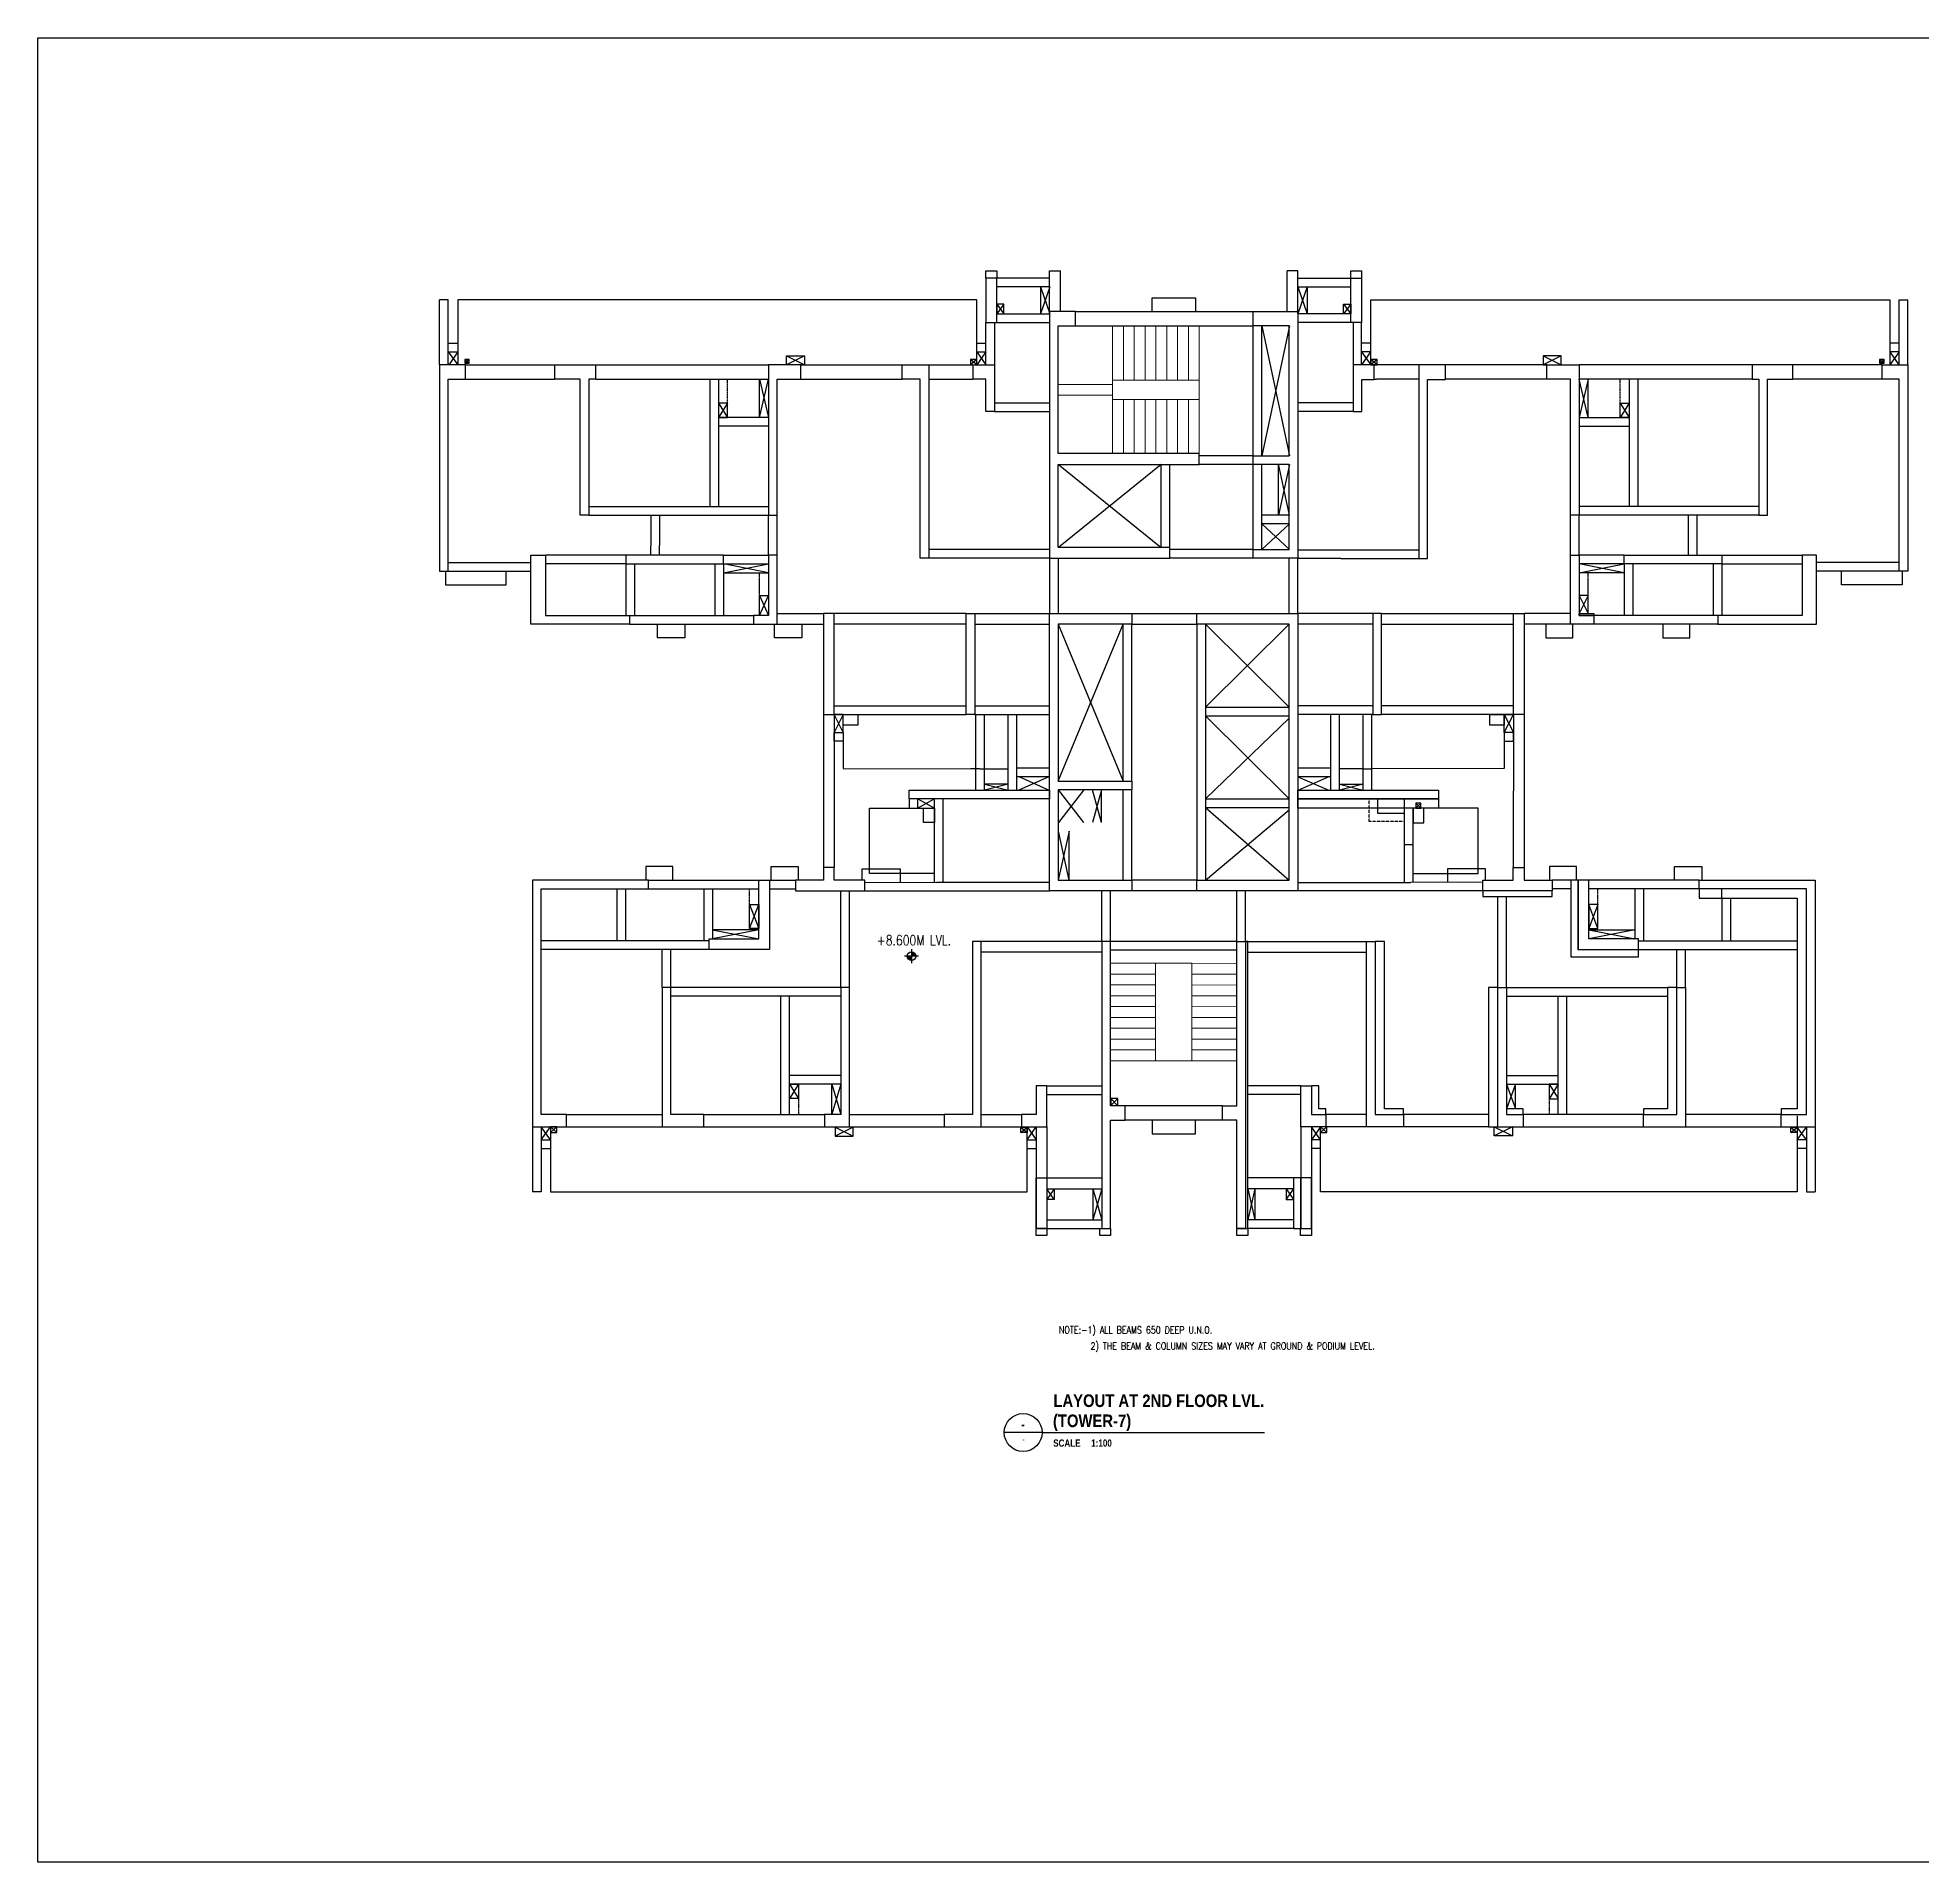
# Model space of a CAD drawing. Header units: millimetres. Extents: x 206 to 857355, y 5291 to 60826.
# Drawn here: x 206 to 52414, y 5291 to 55845 of the extents above; entities that cross this region are included whole.
import ezdxf
from ezdxf.enums import TextEntityAlignment as Align

# ---------------------------------------------------------------- set-up
doc = ezdxf.new("R2010")
doc.units = ezdxf.units.MM
doc.linetypes.add('HIDDEN', pattern=[0.375, 0.25, -0.125])
for name, color, linetype in [('A-REFR-TITL-100', 2, 'Continuous'), ('BEAM', 3, 'Continuous'), ('COL', 6, 'Continuous'), ('COLUMN STOPS', 2, 'Continuous'), ('COVER', 2, 'Continuous'), ('CUT', 9, 'Continuous'), ('HAT', 30, 'Continuous'), ('SYMBOL', 1, 'Continuous'), ('TEXT', 3, 'Continuous')]:
    doc.layers.add(name, color=color, linetype=linetype)
doc.layers.add('Boundary', color=40, linetype='Continuous', lineweight=30)
doc.layers.add('S-STRS', color=31, linetype='Continuous', lineweight=18)
doc.styles.add('Arial', font='arial.ttf', dxfattribs={"height": 125})
doc.styles.add('ARIAL-TITLE', font='arialbd.ttf')
doc.styles.add('romand', font='romand.shx', dxfattribs={"width": 0.8})
doc.styles.add('ROMANS', font='romans.shx', dxfattribs={"width": 0.8})

# ---------------------------------------------------------------- blocks, each defined once
blk = doc.blocks.new('A-DETAIL-TITLE-100')
at = {"layer": 'A-REFR-TITL-100', "linetype": 'Continuous'}
blk.add_line((0, 0), (-1050, 0), dxfattribs=at)
blk.add_circle((-525, 0), 525, dxfattribs=at)
at = {"layer": 'A-REFR-TITL-100', "color": 4, "style": 'ARIAL-TITLE'}
for tag, p, height in [('TITLE1', (450, 937), 500), ('TITLE2', (450, 237), 500), ('SCALE1', (450, -480), 300), ('SCALE2', (2479, -480), 300)]:
    blk.add_attdef(tag, p, '', height=height, dxfattribs=at)
at = {"layer": 'A-REFR-TITL-100', "color": 4, "linetype": 'Continuous', "style": 'ARIAL-TITLE'}
blk.add_attdef('DRWG-NO', text='', height=400, dxfattribs=at).set_placement((-751, 326), align=Align.MIDDLE)
at = {"layer": 'A-REFR-TITL-100', "color": 4, "linetype": 'Continuous', "style": 'Arial', "width": 0.8}
blk.add_attdef('DRAWING-REF', text='', height=200, dxfattribs=at).set_placement((-735, -270), align=Align.MIDDLE)
blk = doc.blocks.new('A$C2BC57D65')
at = {"layer": 'SYMBOL'}
h = blk.add_hatch(color=7, dxfattribs=at)
h.paths.add_polyline_path([(196, 348), (314, 348, 0.414214), (196, 466)])
h.paths.add_polyline_path([(196, 348), (79, 348, 0.414214), (196, 230)])
at = {"layer": 'SYMBOL', "color": 7}
for p, q in [((196, 544), (196, 152)), ((393, 348), (0, 348))]:
    blk.add_line(p, q, dxfattribs=at)
blk.add_circle((196, 348), 118, dxfattribs=at)
at = {"layer": 'SYMBOL', "style": 'romand', "width": 0.8}
for p in [(1052, 530), (1052, 137)]:
    blk.add_attdef('LEVEL', text='', height=275, dxfattribs=at).set_placement(p, align=Align.MIDDLE)

msp = doc.modelspace()

# ---------------------------------------------------------------- linework, layer by layer
at = {"layer": 'A-REFR-TITL-100', "linetype": 'Continuous'}
msp.add_line((28030, 17198), (34192, 17197), dxfattribs=at)
at = {"layer": 'BEAM'}
for p, q in [((28239, 49182), (26775, 49183)), ((28239, 48262), (28239, 49382)), ((28239, 49382), (28538, 49382)), ((28538, 48262), (28538, 49382)), ((34820, 48261), (34820, 49382)), ((35119, 49382), (34820, 49382)), ((35119, 48261), (35119, 49382)), ((35119, 49182), (36583, 49182)), ((11341, 46781), (11341, 48581)), ((11581, 48581), (11341, 48581)), ((11581, 46781), (11581, 48581)), ((28239, 48942), (26775, 48943)), ((35119, 48942), (36583, 48942)), ((51777, 48580), (52017, 48580)), ((51777, 46780), (51777, 48580)), ((52017, 46780), (52017, 48580)), ((26775, 48193), (28240, 48192)), ((28959, 48260), (33879, 48260)), ((36583, 48192), (35118, 48192)), ((26475, 46780), (26475, 47952)), ((34119, 44260), (34119, 47860)), ((36883, 46779), (36883, 47952)), ((12056, 46781), (14531, 46781)), ((15656, 46781), (20450, 46781)), ((21350, 46780), (24150, 46780)), ((24890, 46780), (26124, 46780)), ((38468, 46780), (37233, 46780)), ((42008, 46780), (39208, 46780)), ((47702, 46780), (42908, 46780)), ((51302, 46780), (48827, 46780)), ((18885, 46381), (20450, 46380)), ((19065, 46380), (19065, 45079)), ((44473, 46380), (42908, 46380)), ((44293, 46380), (44293, 45079)), ((20450, 45319), (19065, 45319)), ((42907, 45319), (44293, 45319)), ((31329, 41722), (31329, 44020)), ((34119, 41660), (34119, 44020)), ((34879, 42620), (34119, 42620)), ((34879, 42380), (34119, 42380)), ((19202, 41270), (19201, 39835)), ((19202, 41270), (20450, 41270)), ((44156, 41269), (42907, 41269)), ((44156, 41269), (44156, 39834)), ((18961, 39835), (20040, 39835)), ((44396, 39834), (43317, 39834)), ((16601, 39595), (20040, 39595)), ((20690, 39595), (21973, 39595)), ((26164, 39595), (28240, 39595)), ((30279, 35245), (30279, 39595)), ((32559, 39594), (32559, 32504)), ((37194, 39594), (35118, 39595)), ((42667, 39594), (41385, 39594)), ((46756, 39594), (43317, 39594)), ((21973, 37095), (21973, 32858)), ((22273, 37096), (25924, 37095)), ((22273, 37095), (22273, 32858)), ((26164, 37095), (28240, 37095)), ((26192, 34996), (26191, 37095)), ((26432, 34996), (26431, 37095)), ((27091, 34996), (27091, 37095)), ((32559, 37295), (34879, 37294)), ((37194, 37095), (35118, 37095)), ((36267, 34995), (36267, 37095)), ((36926, 34995), (36926, 37095)), ((37166, 34995), (37166, 37095)), ((41085, 37095), (37434, 37095)), ((41085, 37095), (41084, 32858)), ((41385, 37095), (41384, 32858)), ((32559, 37055), (34879, 37054)), ((26295, 35591), (26055, 35591)), ((27331, 34996), (27331, 35611)), ((36027, 34995), (36027, 35610)), ((36926, 35590), (37166, 35591)), ((27331, 35371), (28240, 35371)), ((30279, 32504), (30279, 35004)), ((36027, 35370), (35118, 35370)), ((25049, 32442), (25049, 34750)), ((32559, 34756), (34879, 34756)), ((32559, 34516), (34879, 34516)), ((38309, 32442), (38309, 34495)), ((38069, 33495), (38309, 33495)), ((17129, 32505), (20180, 32505)), ((20480, 32505), (21195, 32505)), ((23122, 32445), (25108, 32442)), ((40235, 32444), (38249, 32442)), ((42678, 32504), (42162, 32504)), ((46229, 32504), (43178, 32504)), ((18664, 32265), (20180, 32265)), ((18904, 32265), (18904, 30880)), ((44694, 32264), (43178, 32264)), ((44454, 32264), (44454, 30879)), ((21033, 26015), (21033, 27090)), ((22459, 26850), (21033, 26850)), ((40898, 26849), (42324, 26849)), ((42324, 26014), (42324, 27089)), ((13913, 25665), (13913, 23865)), ((14153, 25665), (14153, 23865)), ((14854, 25665), (17503, 25665)), ((18663, 25665), (21999, 25665)), ((20848, 26015), (21999, 26015)), ((22699, 25665), (25314, 25665)), ((26339, 25665), (27464, 25665)), ((33030, 25855), (30330, 25855)), ((37019, 25665), (35894, 25665)), ((40398, 25665), (38044, 25665)), ((42509, 26014), (41358, 26014)), ((44694, 25664), (41358, 25664)), ((48503, 25664), (45854, 25664)), ((49204, 25664), (49204, 23864)), ((49444, 25664), (49444, 23864)), ((14153, 23865), (13913, 23865)), ((28163, 23953), (29688, 23953)), ((34994, 23953), (33729, 23953)), ((49204, 23864), (49444, 23864)), ((28163, 23093), (29688, 23093)), ((34994, 23093), (33729, 23093)), ((28128, 22853), (29688, 22853)), ((35029, 22853), (33729, 22853))]:
    msp.add_line(p, q, dxfattribs=at)
at = {"layer": 'BEAM', "linetype": 'HIDDEN', "ltscale": 10}
for p, q in [((26715, 47952), (26715, 46780)), ((26775, 47953), (28240, 47952)), ((28959, 47860), (33879, 47860)), ((33879, 44260), (33879, 47860)), ((36583, 47952), (35118, 47952)), ((36643, 47952), (36643, 46779)), ((12056, 46381), (14531, 46381)), ((15656, 46381), (18885, 46381)), ((18825, 46380), (18825, 42860)), ((21350, 46380), (24150, 46380)), ((24890, 46380), (26124, 46380)), ((38468, 46380), (37233, 46379)), ((42008, 46380), (39208, 46380)), ((47702, 46380), (44473, 46380)), ((44533, 46380), (44533, 42859)), ((51302, 46380), (48827, 46380)), ((26714, 45730), (28240, 45730)), ((26714, 45490), (28240, 45490)), ((36644, 45730), (35118, 45730)), ((36644, 45490), (35118, 45490)), ((19065, 45079), (19065, 42860)), ((20450, 45079), (19065, 45079)), ((42907, 45079), (44293, 45079)), ((44293, 45079), (44293, 42859)), ((31569, 41722), (31569, 44020)), ((33879, 44261), (32379, 44261)), ((33879, 44021), (32379, 44021)), ((33879, 41660), (33879, 44020)), ((15471, 42860), (20450, 42860)), ((47887, 42859), (42907, 42859)), ((15471, 42620), (20450, 42620)), ((17190, 42620), (17186, 41510)), ((17430, 42620), (17426, 41510)), ((20450, 41510), (20450, 42620)), ((20690, 41510), (20690, 42620)), ((42667, 41509), (42667, 42619)), ((47887, 42619), (42907, 42619)), ((42907, 41509), (42907, 42619)), ((45927, 42619), (45931, 41509)), ((46167, 42619), (46171, 41509)), ((11581, 41301), (13871, 41300)), ((16501, 41510), (14271, 41510)), ((16501, 41270), (14271, 41270)), ((16501, 41270), (16501, 39835)), ((16741, 41270), (16741, 39835)), ((18962, 41270), (18961, 39835)), ((19202, 41510), (20450, 41510)), ((28239, 41660), (24890, 41660)), ((28240, 41421), (24890, 41420)), ((28241, 39895), (28241, 41420)), ((28481, 39895), (28481, 41420)), ((33879, 41660), (31569, 41660)), ((33879, 41420), (31569, 41420)), ((34879, 39895), (34879, 41420)), ((35118, 41420), (38468, 41419)), ((35119, 41659), (38468, 41659)), ((35119, 39895), (35119, 41420)), ((44156, 41509), (42907, 41509)), ((44396, 41269), (44396, 39834)), ((46616, 41269), (46616, 39834)), ((46856, 41509), (49087, 41509)), ((46856, 41269), (49087, 41269)), ((46856, 41269), (46856, 39834)), ((51777, 41300), (49487, 41300)), ((16601, 39835), (18961, 39835)), ((20690, 39895), (21973, 39895)), ((25924, 39895), (22213, 39895)), ((26164, 39895), (28240, 39895)), ((30519, 39895), (32319, 39895)), ((37194, 39894), (35118, 39895)), ((37434, 39894), (41145, 39894)), ((42667, 39894), (41385, 39894)), ((46756, 39834), (44396, 39834)), ((25924, 39595), (22273, 39595)), ((30519, 35245), (30519, 39595)), ((30519, 39595), (32319, 39595)), ((32319, 39594), (32319, 32504)), ((37434, 39594), (41085, 39594)), ((22273, 37335), (25924, 37335)), ((26164, 37335), (28240, 37335)), ((27331, 35611), (27331, 37095)), ((37194, 37335), (35118, 37335)), ((36027, 35610), (36027, 37095)), ((41085, 37335), (37434, 37335)), ((27331, 35611), (28240, 35611)), ((36027, 35610), (35118, 35610)), ((30519, 32504), (30519, 35004)), ((25289, 32442), (25289, 34750)), ((38069, 32442), (38069, 34495)), ((28240, 32442), (25108, 32442)), ((32319, 32505), (30519, 32505)), ((35117, 32442), (38249, 32442)), ((16254, 32264), (16254, 30817)), ((16494, 32264), (16494, 30817)), ((17129, 32265), (18664, 32265)), ((18664, 32265), (18664, 30820)), ((20479, 32265), (21195, 32265)), ((22459, 29525), (22459, 32203)), ((22699, 29525), (22699, 32203)), ((23122, 32205), (28239, 32205)), ((29688, 30805), (29688, 32202)), ((29928, 30805), (29928, 32202)), ((32319, 32205), (30519, 32205)), ((33429, 30805), (33429, 32202)), ((33669, 30805), (33669, 32202)), ((40236, 32204), (35119, 32205)), ((40659, 29525), (40659, 32054)), ((40899, 29525), (40899, 32054)), ((42678, 32264), (42162, 32264)), ((42878, 32264), (42878, 32264)), ((44694, 32264), (44694, 30819)), ((46229, 32264), (44694, 32264)), ((46864, 32004), (46864, 30816)), ((47104, 32004), (47104, 30816)), ((18803, 30818), (14153, 30820)), ((29688, 30805), (26339, 30805)), ((33430, 30803), (29930, 30803)), ((33669, 30805), (37019, 30804)), ((44554, 30818), (48944, 30819)), ((49204, 30819), (49204, 30819)), ((18803, 30580), (14153, 30580)), ((17503, 29525), (17503, 30578)), ((17743, 29525), (17743, 30578)), ((29688, 30505), (26339, 30505)), ((33430, 30563), (29930, 30563)), ((33729, 30505), (37019, 30504)), ((44554, 30579), (48944, 30579)), ((45614, 29525), (45614, 30577)), ((45854, 29525), (45854, 30577)), ((49204, 30579), (49204, 30579)), ((22459, 29525), (17743, 29525)), ((22459, 29285), (17743, 29285)), ((20793, 26015), (20793, 29285)), ((21033, 27090), (21033, 29285)), ((40899, 29525), (45354, 29525)), ((40899, 29285), (45354, 29285)), ((42324, 27089), (42324, 29285)), ((42564, 26014), (42564, 29285)), ((22459, 27090), (21033, 27090)), ((28163, 26802), (29689, 26802)), ((35194, 26802), (33729, 26802)), ((40898, 27089), (42324, 27089)), ((28163, 26562), (29689, 26562)), ((33030, 26255), (30330, 26255)), ((35194, 26562), (33729, 26562)), ((14854, 26015), (17503, 26015)), ((18663, 26015), (20848, 26015)), ((22699, 26015), (25314, 26015)), ((26339, 26015), (27464, 26015)), ((37019, 26015), (35894, 26015)), ((40398, 26015), (38044, 26015)), ((44694, 26014), (42509, 26014)), ((48503, 26014), (45854, 26014)), ((28163, 24253), (29688, 24253)), ((34994, 24253), (33729, 24253))]:
    msp.add_line(p, q, dxfattribs=at)
at = {"layer": 'BEAM', "ltscale": 10}
for p, q in [((11581, 41061), (13871, 41060)), ((51777, 41060), (49487, 41060))]:
    msp.add_line(p, q, dxfattribs=at)
at = {"layer": 'BEAM'}
for points in [[(27864, 25665), (27863, 24253)], [(35494, 25665), (35494, 24253)]]:
    msp.add_lwpolyline(points, dxfattribs=at)
at = {"layer": 'BEAM', "linetype": 'HIDDEN', "ltscale": 10}
for points in [[(28163, 25665), (28163, 24253)], [(35194, 25665), (35194, 24253)]]:
    msp.add_lwpolyline(points, dxfattribs=at)
at = {"layer": 'BEAM'}
for points in [[(28163, 22656), (27863, 22656), (27863, 22853), (28163, 22853)], [(29928, 22656), (29628, 22656), (29628, 22853), (29928, 22853)], [(33728, 22656), (33428, 22656), (33428, 22853), (33728, 22853)], [(35493, 22656), (35193, 22656), (35193, 22853), (35493, 22853)]]:
    msp.add_lwpolyline(points, close=True, dxfattribs=at)
for points in [[(26475, 49183, -34), (26475, 49382, 42), (26775, 49382, 42), (26775, 49183, 152)], [(36583, 49182, -34), (36583, 49382, 42), (36883, 49382, 42), (36883, 49182, 152)]]:
    msp.add_polyline3d(points, dxfattribs=at)
at = {"layer": 'Boundary'}
msp.add_lwpolyline([(206, 55845), (148078, 55845), (148078, 5291), (206, 5291)], close=True, dxfattribs=at)
at = {"layer": 'COL'}
for p, q in [((27863, 24253), (27863, 22853)), ((35494, 24253), (35494, 22853))]:
    msp.add_line(p, q, dxfattribs=at)
for points in [[(26775, 49183), (26475, 49183), (26475, 47952), (26775, 47952)], [(36583, 49182), (36883, 49182), (36883, 47952), (36583, 47952)], [(28239, 41420), (31569, 41420), (31569, 41720), (28479, 41720), (28479, 44020), (32379, 44020), (32379, 44320), (28479, 44320), (28479, 47860), (28959, 47860), (28959, 48260), (28239, 48260)], [(35119, 41420), (33879, 41420), (33879, 41660), (34879, 41660), (34879, 44020), (33879, 44020), (33879, 44260), (34879, 44260), (34879, 47860), (33879, 47860), (33879, 48260), (35119, 48260)], [(11581, 41061), (11581, 46381), (12056, 46381), (12056, 46781), (11341, 46781), (11341, 41061)], [(15471, 46381), (15471, 42620), (15231, 42620), (15231, 46381), (14531, 46381), (14531, 46781), (15656, 46781), (15656, 46381)], [(20450, 42620), (20690, 42620), (20690, 46380), (21350, 46380), (21350, 46780), (20450, 46781)], [(24150, 46780), (24890, 46780), (24890, 41420), (24650, 41420), (24650, 46380), (24150, 46380)], [(39208, 46780), (38468, 46780), (38468, 41419), (38708, 41419), (38708, 46379), (39208, 46379)], [(42907, 42619), (42667, 42619), (42668, 46380), (42008, 46380), (42008, 46780), (42908, 46780)], [(47887, 46380), (47887, 42619), (48127, 42619), (48127, 46380), (48827, 46380), (48827, 46780), (47702, 46780), (47702, 46380)], [(51777, 41060), (51777, 46380), (51302, 46380), (51302, 46780), (52017, 46780), (52017, 41060)], [(13871, 41510), (14271, 41510), (14271, 41060), (14271, 39835), (16605, 39835), (16605, 39595), (13871, 39595)], [(19202, 41270), (19202, 41510), (16501, 41510), (16501, 41270)], [(20450, 39835), (20040, 39835), (20040, 39595), (20690, 39595), (20690, 41510), (20450, 41510)], [(42907, 39834), (43317, 39834), (43317, 39594), (42667, 39595), (42667, 41509), (42907, 41509)], [(42907, 39895), (43317, 39895), (43317, 39594), (42667, 39595), (42667, 41509), (42907, 41509)], [(44156, 41269), (44156, 41509), (46856, 41509), (46856, 41269)], [(49487, 41509), (49087, 41509), (49087, 41059), (49087, 39834), (46752, 39834), (46752, 39594), (49487, 39594)], [(21973, 39895), (21973, 37095), (22273, 37095), (22273, 39895)], [(26164, 39895), (26164, 37095), (25924, 37095), (25924, 39895)], [(28238, 32205), (28239, 39895), (30519, 39895), (30519, 39595), (28479, 39595), (28479, 35245), (30519, 35245), (30519, 35005), (28479, 35005), (28478, 32505), (30519, 32505), (30519, 32205)], [(32319, 32505), (34879, 32505), (34879, 39595), (32319, 39595), (32319, 39895), (35119, 39895), (35119, 32205), (32319, 32205)], [(37194, 39894), (37194, 37095), (37434, 37095), (37434, 39894)], [(41385, 39894), (41385, 37095), (41085, 37095), (41085, 39894)], [(28239, 34995), (28239, 34755), (24351, 34755), (24351, 34995)], [(35119, 34995), (39009, 34995), (39009, 34755), (35119, 34755)], [(35119, 34995), (39009, 34995), (39009, 34755), (35119, 34755)], [(20180, 30880), (20180, 32505), (20480, 32505), (20480, 30578), (18803, 30580), (18803, 30880)], [(22273, 32505), (22273, 32855), (21973, 32855), (21973, 32505), (21195, 32505), (21195, 32205), (23122, 32205), (23122, 32505)], [(41084, 32504), (41084, 32854), (41384, 32854), (41384, 32504), (42162, 32504), (42162, 32204), (40236, 32204), (40236, 32504)], [(43178, 30879), (43178, 32504), (42878, 32504), (42878, 30577), (44554, 30579), (44554, 30879)], [(26339, 30805), (26099, 30805), (26099, 26015), (25314, 26015), (25314, 25665), (26339, 25665)], [(29928, 26255), (29929, 30805), (29689, 30805), (29688, 22853), (29928, 22853), (29928, 25855), (30328, 25855), (30328, 26255)], [(33429, 26255), (33429, 30805), (33669, 30805), (33668, 22853), (33428, 22853), (33429, 25855), (33029, 25855), (33029, 26255)], [(37019, 30804), (37259, 30804), (37259, 26015), (38044, 26015), (38044, 25665), (37019, 25665)], [(17743, 26015), (17743, 29525), (17503, 29525), (17503, 25665), (18663, 25665), (18663, 26015)], [(22459, 26015), (21999, 26015), (21999, 25665), (22699, 25665), (22699, 29525), (22459, 29525)], [(40898, 26014), (41358, 26014), (41358, 25664), (40658, 25664), (40659, 29525), (40899, 29525)], [(45614, 26014), (45614, 29525), (45854, 29525), (45854, 25664), (44694, 25664), (44694, 26014)], [(27863, 24253), (28163, 24253), (28163, 22853), (27863, 22853)], [(35494, 24253), (35194, 24253), (35194, 22853), (35494, 22853)]]:
    msp.add_lwpolyline(points, close=True, dxfattribs=at)
for points in [[(26124, 46780), (26714, 46780), (26714, 45490), (26474, 45490), (26474, 46380), (26124, 46380), (26124, 46780)], [(37233, 46779), (36644, 46779), (36644, 45490), (36884, 45490), (36884, 46379), (37233, 46379), (37233, 46779)], [(14213, 32505), (14213, 32505), (13913, 32505), (13913, 25665), (14854, 25665), (14854, 26015), (14153, 26015), (14153, 32265), (17129, 32265), (17129, 32505), (14213, 32505)], [(49144, 32504), (49144, 32504), (49444, 32504), (49444, 25664), (48503, 25664), (48503, 26014), (49204, 26014), (49204, 32264), (46229, 32264), (46229, 32504), (49144, 32504)], [(27464, 25665), (28164, 25665), (28164, 26802), (27863, 26802), (27863, 26015), (27464, 26015), (27464, 25665)], [(35894, 25665), (35194, 25665), (35194, 26802), (35494, 26802), (35494, 26015), (35894, 26015), (35894, 25665)]]:
    msp.add_lwpolyline(points, dxfattribs=at)
at = {"layer": 'COLUMN STOPS'}
for points in [[(42907, 39895), (43317, 39895), (43317, 39834), (42907, 39834)], [(35119, 34755), (39009, 34755), (39009, 34495), (35119, 34495)], [(42878, 32504), (42678, 32504), (42678, 30377), (44554, 30377), (44554, 30579), (42878, 30577)], [(40236, 32204), (40236, 32054), (42162, 32054), (42162, 32204)], [(46229, 32264), (46229, 32004), (48944, 32004), (48944, 26164), (48503, 26164), (48503, 26014), (49204, 26014), (49204, 32264)], [(33729, 30805), (33669, 30805), (33668, 22853), (33729, 22853)], [(37519, 30804), (37259, 30804), (37259, 26015), (38044, 26015), (38044, 26165), (37519, 26165)], [(40659, 29525), (40399, 29525), (40398, 25665), (40658, 25665)], [(45614, 29525), (45354, 29525), (45354, 26164), (44694, 26164), (44694, 26014), (45614, 26014)], [(35694, 26802), (35494, 26802), (35494, 26015), (35894, 26015), (35894, 26165), (35694, 26165)], [(41358, 26164), (40898, 26165), (40898, 26014), (41358, 26014)], [(35194, 24253), (34994, 24253), (34993, 22853), (35194, 22853)]]:
    msp.add_lwpolyline(points, close=True, dxfattribs=at)
at = {"layer": 'COVER'}
for p, q in [((11581, 47381), (11841, 47380)), ((11581, 47141), (11841, 47140)), ((26225, 47380), (26475, 47379)), ((26225, 47140), (26475, 47140)), ((37133, 47379), (36883, 47378)), ((37133, 47139), (36883, 47139)), ((51777, 47380), (51517, 47379)), ((51777, 47140), (51517, 47139)), ((34580, 42620), (34581, 44027)), ((19201, 41020), (20171, 41020)), ((20171, 41020), (20450, 41020)), ((43186, 41019), (42907, 41020)), ((44156, 41019), (43186, 41019)), ((22523, 36595), (22523, 35595)), ((40835, 36595), (40835, 35594)), ((27091, 35165), (26432, 35165)), ((29679, 34102), (29679, 35005)), ((36267, 35164), (36926, 35165)), ((28780, 32505), (28780, 33862)), ((20180, 31131), (18903, 31130)), ((43178, 31130), (44454, 31129)), ((22208, 26015), (22208, 26850)), ((41149, 26164), (41149, 26849)), ((14413, 25665), (14413, 23866)), ((48944, 25969), (48944, 23865)), ((14153, 25305), (14413, 25305)), ((14153, 25065), (14413, 25066)), ((27613, 25305), (27864, 25305)), ((27613, 25065), (27864, 25065)), ((35744, 25305), (35494, 25305)), ((35744, 25065), (35494, 25065)), ((49204, 25304), (48944, 25304)), ((49204, 25064), (48944, 25065)), ((28363, 23653), (28163, 23653)), ((28363, 23953), (28363, 23653)), ((29438, 23953), (29438, 23093)), ((33919, 23952), (33919, 23092)), ((34794, 23952), (34794, 23653)), ((34794, 23653), (34994, 23653))]:
    msp.add_line(p, q, dxfattribs=at)
at = {"layer": 'COVER', "linetype": 'HIDDEN', "ltscale": 3}
for p, q in [((19318, 45719), (19318, 46381)), ((44040, 45719), (44040, 46380)), ((19929, 31830), (19929, 32265)), ((43428, 31829), (43428, 32264)), ((21283, 26450), (21283, 26015)), ((42074, 26449), (42074, 26014))]:
    msp.add_line(p, q, dxfattribs=at)
at = {"layer": 'COVER', "linetype": 'HIDDEN', "ltscale": 2}
for p, q in [((20200, 40335), (20200, 41020)), ((43157, 40335), (43157, 41019))]:
    msp.add_line(p, q, dxfattribs=at)
at = {"layer": 'COVER'}
for points in [[(28239, 48941), (27989, 48941), (27989, 48193), (28239, 48193)], [(35119, 48941), (35369, 48941), (35369, 48193), (35119, 48193)], [(26974, 48465), (26775, 48465), (26775, 48193), (26974, 48193)], [(36384, 48465), (36583, 48464), (36583, 48193), (36384, 48193)], [(20951, 47029), (21450, 47030), (21450, 46781), (20951, 46780)], [(42407, 47029), (41907, 47030), (41907, 46781), (42407, 46780)], [(12161, 46930), (12036, 46930), (12036, 46830), (12161, 46830)], [(51357, 46929), (51232, 46929), (51232, 46829), (51357, 46829)], [(20202, 46380), (20450, 46380), (20450, 45319), (20202, 45319)], [(43156, 46380), (42907, 46380), (42907, 45319), (43156, 45319)], [(19318, 45719), (19065, 45719), (19065, 45319), (19318, 45319)], [(44040, 45719), (44293, 45719), (44293, 45319), (44040, 45319)], [(20200, 40393), (20450, 40393), (20450, 39835), (20200, 39835)], [(43157, 40393), (42907, 40393), (42907, 39895), (43157, 39894)], [(22273, 36595), (22523, 36595), (22523, 37094), (22273, 37095)], [(22922, 36796), (22522, 36796), (22522, 37096), (22922, 37096)], [(40835, 36795), (40435, 36795), (40435, 37095), (40835, 37095)], [(41085, 36595), (40835, 36595), (40835, 37093), (41085, 37095)], [(24349, 34752), (24349, 34501), (24589, 34501), (24589, 34752)], [(25049, 34501), (25049, 34101), (24749, 34101), (24749, 34501)], [(38069, 34755), (37319, 34755), (37319, 34355), (38069, 34355)], [(38309, 34494), (38309, 34094), (38609, 34094), (38609, 34494)], [(38526, 34637), (38386, 34637), (38386, 34494), (38526, 34494)], [(19929, 31830), (20179, 31830), (20179, 31163), (19929, 31163)], [(43428, 31829), (43178, 31829), (43178, 31162), (43428, 31162)], [(21283, 26450), (21033, 26450), (21033, 26850), (21284, 26850)], [(42074, 26449), (42324, 26449), (42324, 26849), (42073, 26849)], [(30128, 26456), (29930, 26456), (29930, 26256), (30128, 26256)], [(14413, 25515), (14588, 25515), (14588, 25665), (14413, 25665)], [(22299, 25414), (22799, 25414), (22799, 25664), (22299, 25664)], [(27613, 25514), (27438, 25514), (27438, 25664), (27613, 25664)], [(35744, 25515), (35919, 25515), (35919, 25665), (35744, 25665)], [(41058, 25415), (40558, 25415), (40558, 25665), (41058, 25665)], [(48944, 25514), (48769, 25514), (48769, 25664), (48944, 25664)]]:
    msp.add_lwpolyline(points, close=True, dxfattribs=at)
for points in [[(31079, 48261), (31079, 48635), (32279, 48635), (32279, 48260)], [(26225, 46930), (26050, 46930), (26050, 46780), (26225, 46780), (26225, 46930)], [(37308, 46930), (37133, 46930), (37133, 46780), (37308, 46780), (37308, 46930)], [(11506, 41062), (11506, 40687), (13181, 40687), (13181, 41062)], [(51852, 41061), (51852, 40686), (50177, 40686), (50177, 41061)], [(18130, 39595), (18130, 39220), (17380, 39220), (17380, 39595)], [(21371, 39595), (21371, 39219), (20621, 39219), (20621, 39595)], [(41987, 39594), (41987, 39219), (42737, 39219), (42737, 39594)], [(45228, 39594), (45228, 39219), (45978, 39219), (45978, 39594)], [(22523, 36595), (22523, 36355), (22273, 36355), (22273, 36595), (22523, 36595)], [(40835, 36595), (40835, 36355), (41085, 36355), (41085, 36595), (40835, 36595)], [(22523, 35595), (26055, 35591)], [(26295, 35591), (27091, 35590)], [(36926, 35589), (36267, 35590)], [(40835, 35594), (37166, 35591)], [(25049, 32689), (23251, 32689), (23251, 34502), (25049, 34501)], [(38309, 32689), (40107, 32689), (40107, 34495), (38309, 34495)], [(17804, 32505), (17804, 32880), (17054, 32880), (17053, 32505)], [(20524, 32505), (20524, 32880), (21274, 32880), (21274, 32506)], [(23047, 32505), (23047, 32818), (24097, 32818), (24097, 32444)], [(40310, 32504), (40311, 32817), (39260, 32817), (39260, 32443)], [(42833, 32504), (42833, 32879), (42083, 32879), (42084, 32506)], [(45553, 32504), (45553, 32879), (46303, 32879), (46304, 32504)], [(14413, 23865), (27613, 23865), (27613, 25665)], [(31079, 25854), (31079, 25479), (32279, 25479), (32279, 25854)], [(48944, 23864), (35744, 23865), (35744, 25665)]]:
    msp.add_lwpolyline(points, dxfattribs=at)
at = {"layer": 'COVER', "linetype": 'HIDDEN', "ltscale": 5}
msp.add_lwpolyline([(38069, 34130), (37093, 34130), (37093, 34755)], dxfattribs=at)
at = {"layer": 'COVER'}
for points in [[(26225, 46779, 24), (26225, 48580, 24), (11841, 48581, -45), (11841, 46781, -19)], [(37133, 46779, 24), (37133, 48579, 24), (51517, 48580, -45), (51517, 46780, -19)]]:
    msp.add_polyline3d(points, dxfattribs=at)
at = {"layer": 'CUT'}
for p, q in [((27989, 48940), (28241, 48193)), ((28242, 48939), (27989, 48193)), ((35116, 48939), (35369, 48192)), ((35369, 48939), (35117, 48192)), ((26775, 48465), (26974, 48193)), ((26974, 48465), (26775, 48193)), ((36583, 48464), (36384, 48193)), ((36384, 48464), (36583, 48193)), ((34880, 47860), (34119, 44260)), ((34119, 47860), (34880, 44260)), ((11581, 47140), (11841, 46781)), ((11841, 47140), (11595, 46780)), ((20951, 47030), (21450, 46781)), ((21450, 47030), (20951, 46780)), ((26476, 47140), (26222, 46779)), ((26226, 47140), (26475, 46780)), ((36882, 47139), (37133, 46779)), ((37132, 47139), (36883, 46779)), ((42407, 47030), (41907, 46781)), ((41907, 47030), (42407, 46780)), ((51777, 47139), (51517, 46780)), ((51517, 47139), (51763, 46779)), ((12036, 46830), (12161, 46930)), ((12036, 46930), (12161, 46830)), ((26225, 46780), (26050, 46930)), ((26225, 46930), (26050, 46780)), ((37308, 46780), (37133, 46930)), ((37308, 46930), (37133, 46780)), ((51232, 46829), (51357, 46929)), ((51232, 46929), (51357, 46829)), ((20202, 45319), (20450, 46380)), ((20202, 46380), (20450, 45319)), ((43156, 46380), (42907, 45318)), ((43156, 45319), (42907, 46380)), ((19065, 45719), (19318, 45321)), ((19318, 45719), (19067, 45323)), ((44040, 45719), (44291, 45322)), ((44293, 45719), (44040, 45320)), ((31329, 44020), (28482, 41720)), ((28482, 44020), (31329, 41720)), ((34880, 42620), (34576, 44040)), ((34880, 44020), (34581, 42620)), ((34880, 42380), (34122, 41660)), ((34122, 42380), (34880, 41660)), ((20450, 41020), (19201, 41270)), ((19201, 41020), (20450, 41270)), ((42907, 41020), (44156, 41270)), ((44156, 41019), (42907, 41269)), ((20200, 40393), (20450, 39835)), ((20200, 39835), (20450, 40393)), ((43157, 40393), (42907, 39895)), ((42907, 40393), (43157, 39894)), ((28479, 39595), (30279, 35245)), ((28479, 35245), (30279, 39595)), ((32559, 37295), (34879, 39595)), ((32559, 39595), (34879, 37295)), ((22523, 36595), (22273, 37094)), ((22523, 37094), (22273, 36595)), ((40835, 36595), (41085, 37093)), ((40835, 37093), (41085, 36595)), ((32558, 34755), (34879, 36995)), ((32559, 37055), (34879, 34755)), ((27091, 35165), (26432, 34996)), ((26432, 35165), (27091, 34996)), ((28239, 35371), (27389, 34994)), ((27389, 35371), (28243, 34991)), ((29186, 35005), (28481, 34102)), ((29186, 34102), (28482, 35004)), ((29679, 34102), (29426, 35005)), ((29679, 35005), (29426, 34102)), ((35969, 35370), (35115, 34991)), ((35118, 35370), (35969, 34993)), ((36926, 35165), (36267, 34995)), ((36267, 35164), (36926, 34995)), ((25049, 34752), (24588, 34501)), ((24589, 34752), (25048, 34501)), ((32559, 34516), (34879, 32505)), ((38386, 34637), (38526, 34494)), ((38526, 34637), (38386, 34494)), ((32559, 32506), (34879, 34455)), ((28780, 33862), (28480, 32506)), ((28780, 32505), (28481, 33862)), ((19929, 31830), (20179, 31163)), ((19929, 31163), (20179, 31830)), ((43428, 31829), (43178, 31162)), ((43428, 31162), (43178, 31829)), ((18903, 31130), (20180, 30878)), ((20179, 31130), (18904, 30880)), ((44454, 31129), (43177, 30877)), ((43178, 31129), (44454, 30879)), ((21283, 26850), (21033, 26454)), ((21033, 26850), (21283, 26450)), ((22209, 26848), (22459, 26015)), ((22459, 26848), (22209, 26016)), ((41148, 26847), (40898, 26165)), ((40898, 26847), (41149, 26165)), ((42074, 26849), (42324, 26454)), ((42324, 26849), (42074, 26449)), ((29930, 26456), (30128, 26255)), ((29930, 26256), (30128, 26456)), ((14153, 25305), (14413, 25665)), ((14413, 25306), (14153, 25665)), ((14588, 25515), (14413, 25665)), ((14588, 25665), (14413, 25515)), ((22299, 25664), (22799, 25414)), ((22799, 25664), (22299, 25414)), ((27438, 25514), (27613, 25664)), ((27438, 25664), (27613, 25514)), ((27613, 25305), (27863, 25667)), ((27613, 25665), (27864, 25305)), ((35744, 25665), (35493, 25305)), ((35744, 25305), (35494, 25667)), ((35919, 25515), (35744, 25665)), ((35919, 25665), (35744, 25515)), ((41058, 25665), (40558, 25415)), ((40558, 25665), (41058, 25415)), ((48769, 25514), (48944, 25664)), ((48769, 25664), (48944, 25514)), ((49204, 25304), (48944, 25664)), ((48944, 25305), (49204, 25664)), ((28363, 23653), (28158, 23953)), ((28363, 23951), (28163, 23657)), ((29689, 23952), (29438, 23093)), ((29438, 23950), (29688, 23093)), ((33729, 23952), (33919, 23092)), ((33919, 23950), (33729, 23093)), ((34794, 23653), (35000, 23952)), ((34794, 23951), (34994, 23657))]:
    msp.add_line(p, q, dxfattribs=at)
at = {"layer": 'HAT', "transparency": 33554687}
msp.add_line((38069, 34495), (38069, 34755), dxfattribs=at)
at = {"layer": 'HAT'}
msp.add_line((46863, 32005), (46863, 32264), dxfattribs=at)
at = {"layer": 'S-STRS'}
for p, q in [((29982, 46362), (29982, 47861)), ((30282, 46362), (30282, 47861)), ((30582, 46362), (30582, 47861)), ((30882, 46361), (30882, 47861)), ((31182, 46361), (31182, 47861)), ((31482, 46361), (31482, 47861)), ((31782, 46361), (31782, 47861)), ((32082, 46361), (32082, 47861)), ((32382, 46361), (32382, 47860)), ((29976, 46239), (28488, 46239)), ((29976, 45939), (28488, 45939)), ((29983, 45820), (29983, 44321)), ((30283, 45820), (30283, 44321)), ((30583, 45820), (30583, 44320)), ((30883, 45820), (30883, 44320)), ((31183, 45820), (31183, 44320)), ((31483, 45820), (31483, 44320)), ((31783, 45820), (31783, 44320)), ((32083, 45820), (32083, 44320)), ((32383, 45820), (32383, 44320)), ((31176, 30201), (29926, 30201)), ((31176, 29899), (29926, 29899)), ((32176, 30199), (33426, 30198)), ((32176, 29899), (33426, 29898)), ((31176, 29599), (29926, 29599)), ((31176, 29299), (29926, 29299)), ((32176, 29599), (33426, 29598)), ((32176, 29299), (33426, 29298)), ((31176, 28999), (29926, 28999)), ((32176, 28999), (33426, 28998)), ((31176, 28699), (29926, 28699)), ((31176, 28399), (29926, 28399)), ((32176, 28699), (33426, 28698)), ((32176, 28399), (33426, 28398)), ((31176, 28099), (29926, 28099)), ((31176, 27799), (29926, 27799)), ((32176, 28099), (33426, 28098)), ((32176, 27799), (33426, 27798)), ((31176, 27499), (29926, 27499)), ((32176, 27499), (33426, 27498))]:
    msp.add_line(p, q, dxfattribs=at)
for points in [[(32382, 46359), (32382, 45819), (29976, 45819), (29976, 46359)], [(32176, 27499), (32176, 30199), (31176, 30199), (31176, 27499)]]:
    msp.add_lwpolyline(points, close=True, dxfattribs=at)

# ---------------------------------------------------------------- block references
at = {"layer": 'A-REFR-TITL-100'}
ref = msp.add_blockref('A-DETAIL-TITLE-100', (28030, 17198), dxfattribs=dict(at, rotation=359.9854495483756))
ref.add_attrib('TITLE1', 'LAYOUT AT 2ND FLOOR LVL.', (28343, 17906), dxfattribs={"color": 4, "height": 350, "rotation": 359.9854, "style": 'ARIAL-TITLE', "width": 0.84})
ref.add_attrib('TITLE2', '(TOWER-7)', (28331, 17349), dxfattribs={"color": 4, "height": 350, "rotation": 359.9854, "style": 'ARIAL-TITLE', "width": 0.84})
ref.add_attrib('DRWG-NO', '-', dxfattribs={"color": 4, "linetype": 'Continuous', "height": 250, "rotation": 359.9854, "style": 'ARIAL-TITLE', "width": 0.8}).set_placement((27504, 17426), align=Align.MIDDLE)
ref.add_attrib('DRAWING-REF', '-', dxfattribs={"color": 4, "linetype": 'Continuous', "height": 150, "rotation": 359.9854, "style": 'Arial', "width": 0.8}).set_placement((27516, 17010), align=Align.MIDDLE)
ref.add_attrib('SCALE1', 'SCALE', (28338, 16807), dxfattribs={"color": 4, "height": 200, "rotation": 359.9854, "style": 'ARIAL-TITLE', "width": 0.8})
ref.add_attrib('SCALE2', '1:100', (29391, 16807), dxfattribs={"color": 4, "height": 200, "rotation": 359.9854, "style": 'ARIAL-TITLE', "width": 0.8})
at = {"layer": 'SYMBOL', "linetype": 'ByBlock'}
ref = msp.add_blockref('A$C2BC57D65', (24215, 30050), dxfattribs=at)
ref.add_attrib('LEVEL', '+8.600M LVL.', dxfattribs={"height": 275, "style": 'romand', "width": 0.8}).set_placement((24480, 30837), align=Align.MIDDLE)

# ---------------------------------------------------------------- texts
at = {"layer": 'TEXT', "ltscale": 50, "style": 'ROMANS', "width": 0.8}
for s, p in [('NOTE:-1) ALL BEAMS 650 DEEP U.N.O.', (28498, 20042)), ('2) THE BEAM & COLUMN SIZES MAY VARY AT GROUND & PODIUM LEVEL.', (29372, 19598))]:
    msp.add_text(s, height=200, rotation=359.9854, dxfattribs=at).set_placement(p, align=Align.MIDDLE_LEFT)

doc.saveas('drawing.dxf')
